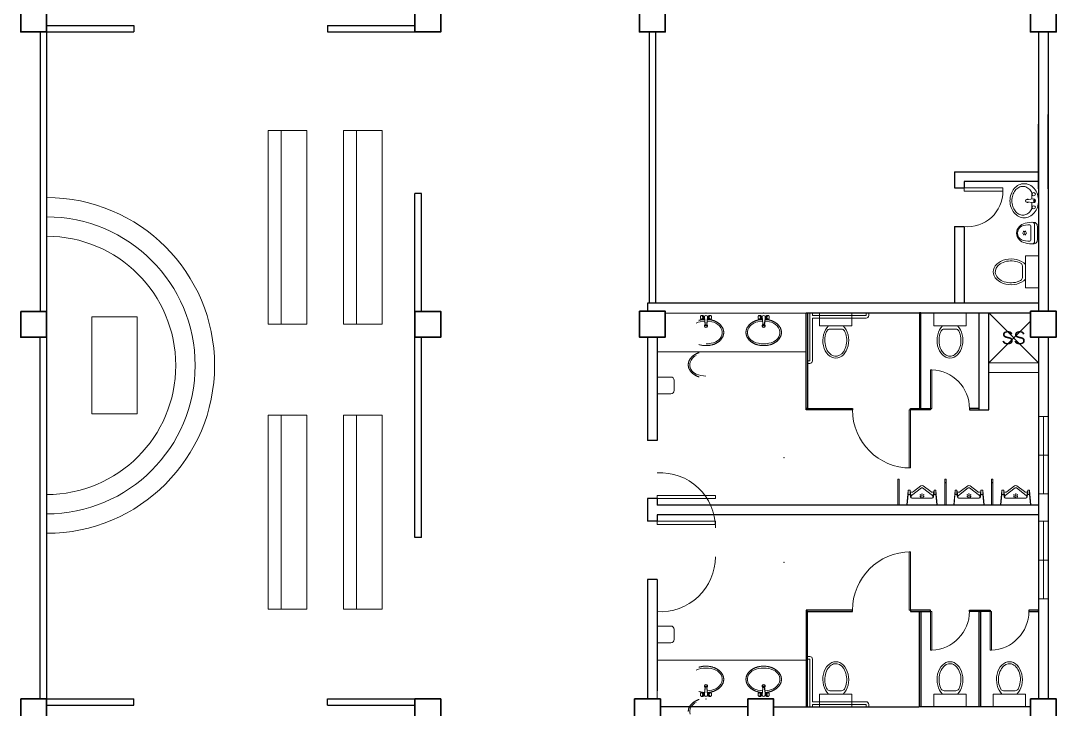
# Model space of a CAD drawing. Header units: millimetres. Extents: x 5 to 430, y 3 to 339.
# Drawn here: x 48.52 to 64.55, y 32.34 to 43 of the extents above; entities that cross this region are included whole.
import ezdxf

# ---------------------------------------------------------------- set-up
doc = ezdxf.new("R2010")
doc.units = ezdxf.units.MM
doc.header["$MEASUREMENT"] = 0
doc.linetypes.add('HIDDEN2', pattern=[0.1875, 0.125, -0.0625])
for name, color, linetype, lineweight in [('door', 234, 'Continuous', 13), ('road', 1, 'Continuous', 20), ('WALL', 4, 'Continuous', 30), ('walls', 4, 'Continuous', 30)]:
    doc.layers.add(name, color=color, linetype=linetype, lineweight=lineweight)
doc.styles.add('SWISSLT175', font='swissl.ttf', dxfattribs={"height": 0.175})

msp = doc.modelspace()

# ---------------------------------------------------------------- linework, layer by layer
at = {"color": 8, "lineweight": 25}
for p, q in [((48.822, 42.828), (48.822, 38.502)), ((48.922, 42.928), (50.272, 42.928)), ((48.922, 42.828), (50.272, 42.828)), ((48.922, 42.828), (48.922, 32.502)), ((50.272, 42.928), (50.272, 42.828)), ((53.272, 42.928), (54.622, 42.928)), ((53.272, 42.928), (53.272, 42.828)), ((53.272, 42.828), (54.622, 42.828)), ((54.622, 38.502), (54.622, 40.329)), ((54.722, 40.329), (54.622, 40.329)), ((54.722, 38.502), (54.722, 40.329)), ((58.497, 38.472), (60.675, 38.477)), ((48.822, 32.502), (48.822, 38.102)), ((54.622, 35.002), (54.622, 38.102)), ((54.722, 35.002), (54.722, 38.102)), ((54.722, 35.002), (54.622, 35.002)), ((48.922, 32.502), (50.272, 32.502)), ((48.922, 32.402), (50.272, 32.402)), ((50.272, 32.402), (50.272, 32.502)), ((53.272, 32.502), (54.622, 32.502)), ((53.272, 32.402), (53.272, 32.502)), ((53.272, 32.402), (54.622, 32.402))]:
    msp.add_line(p, q, dxfattribs=at)
at = {"color": 8, "linetype": 'ByBlock', "lineweight": 25}
for p, q in [((58.247, 42.828), (58.247, 38.627)), ((58.347, 42.828), (58.347, 38.627)), ((64.272, 42.828), (64.272, 38.503)), ((64.272, 42.828), (64.272, 38.503)), ((64.422, 42.828), (64.422, 38.503)), ((64.422, 40.401), (64.422, 41.551)), ((64.272, 40.401), (64.272, 41.401)), ((62.972, 40.664), (64.272, 40.665)), ((62.972, 40.664), (62.972, 40.414)), ((62.972, 40.414), (63.122, 40.414)), ((63.122, 40.514), (63.122, 40.414)), ((62.972, 39.814), (62.972, 38.627)), ((62.972, 39.814), (63.122, 39.814)), ((63.122, 39.814), (63.122, 38.627)), ((58.222, 38.627), (58.222, 38.504)), ((62.672, 38.627), (58.222, 38.627)), ((64.272, 38.627), (62.672, 38.627)), ((60.695, 38.477), (64.147, 38.477)), ((63.352, 36.977), (63.352, 38.477)), ((63.502, 36.977), (63.502, 38.477)), ((58.222, 38.104), (58.222, 36.502)), ((58.372, 38.104), (58.372, 36.502)), ((64.272, 38.103), (64.272, 35.676)), ((64.272, 38.103), (64.272, 35.576)), ((64.422, 38.103), (64.422, 32.502)), ((63.352, 36.977), (63.502, 36.977)), ((58.372, 36.502), (58.222, 36.502)), ((58.222, 35.602), (58.222, 35.252)), ((58.372, 35.602), (58.372, 35.502)), ((64.272, 35.576), (64.272, 32.502)), ((64.272, 35.502), (58.372, 35.502)), ((58.372, 35.352), (58.372, 35.252)), ((64.272, 35.352), (58.372, 35.352)), ((58.372, 34.352), (58.222, 34.352)), ((59.772, 32.377), (58.422, 32.377)), ((60.172, 32.377), (60.422, 32.377)), ((60.422, 32.377), (62.422, 32.377)), ((64.147, 32.377), (62.422, 32.377))]:
    msp.add_line(p, q, dxfattribs=at)
at = {"color": 8, "linetype": 'ByBlock', "lineweight": 9}
for p, q in [((64.272, 41.951), (64.272, 42.828)), ((64.422, 41.951), (64.422, 42.828)), ((64.272, 41.951), (64.272, 41.551)), ((64.422, 41.951), (64.422, 41.551)), ((64.272, 40.401), (64.272, 40.001)), ((64.422, 40.401), (64.422, 40.001)), ((64.422, 38.851), (64.422, 40.001)), ((64.272, 38.851), (64.272, 39.851)), ((64.272, 38.851), (64.272, 38.503)), ((64.422, 38.851), (64.422, 38.503)), ((63.502, 38.477), (64.272, 37.707)), ((64.147, 38.352), (63.502, 37.707)), ((63.502, 37.707), (64.272, 37.707)), ((63.502, 37.557), (64.272, 37.557)), ((64.272, 36.876), (64.422, 36.876)), ((64.347, 36.876), (64.347, 35.676)), ((64.422, 36.876), (64.422, 35.676)), ((64.422, 36.276), (64.272, 36.276)), ((64.422, 35.676), (64.272, 35.676)), ((64.272, 35.502), (64.272, 35.602)), ((64.272, 35.352), (64.272, 35.252)), ((64.272, 35.252), (64.422, 35.252)), ((64.347, 35.252), (64.347, 34.052)), ((64.422, 35.252), (64.422, 34.052)), ((64.422, 34.652), (64.272, 34.652)), ((64.422, 34.052), (64.272, 34.052)), ((58.372, 32.502), (58.222, 32.502))]:
    msp.add_line(p, q, dxfattribs=at)
at = {"color": 8, "lineweight": 9}
for p, q in [((52.55, 41.302), (52.35, 41.302)), ((52.35, 41.302), (52.35, 38.302)), ((52.55, 38.302), (52.55, 41.302)), ((52.55, 41.302), (52.95, 41.302)), ((52.95, 41.302), (52.95, 38.302)), ((53.716, 41.302), (53.516, 41.302)), ((53.516, 41.302), (53.516, 38.302)), ((53.716, 38.302), (53.716, 41.302)), ((53.716, 41.302), (54.116, 41.302)), ((54.116, 41.302), (54.116, 38.302)), ((64.074, 40.229), (64.196, 40.242)), ((64.074, 40.2), (64.196, 40.186)), ((64.211, 39.582), (64.211, 39.846)), ((64.072, 39.364), (64.272, 39.364)), ((64.072, 38.864), (64.072, 39.364)), ((64.272, 39.364), (64.272, 38.864)), ((64.022, 39.024), (64.022, 39.205)), ((64.272, 38.864), (64.072, 38.864)), ((60.885, 38.477), (60.885, 38.277)), ((61.385, 38.477), (60.885, 38.477)), ((61.385, 38.277), (61.385, 38.477)), ((62.652, 38.277), (62.652, 38.477)), ((62.652, 38.477), (63.152, 38.477)), ((63.152, 38.477), (63.152, 38.277)), ((49.622, 38.415), (50.322, 38.415)), ((49.622, 38.415), (49.622, 36.915)), ((50.322, 38.415), (50.322, 36.915)), ((52.35, 38.302), (52.55, 38.302)), ((52.95, 38.302), (52.55, 38.302)), ((53.516, 38.302), (53.716, 38.302)), ((54.116, 38.302), (53.716, 38.302)), ((59.058, 38.439), (59.079, 38.439)), ((59.058, 38.381), (59.079, 38.381)), ((59.074, 38.43), (59.061, 38.439)), ((59.074, 38.389), (59.061, 38.381)), ((59.074, 38.43), (59.092, 38.43)), ((59.074, 38.43), (59.077, 38.41)), ((59.074, 38.389), (59.077, 38.41)), ((59.074, 38.389), (59.092, 38.389)), ((59.095, 38.41), (59.077, 38.41)), ((59.092, 38.43), (59.079, 38.439)), ((59.092, 38.389), (59.079, 38.381)), ((59.092, 38.43), (59.095, 38.41)), ((59.092, 38.389), (59.095, 38.41)), ((59.095, 38.424), (59.098, 38.424)), ((59.095, 38.396), (59.098, 38.396)), ((59.105, 38.391), (59.104, 38.427)), ((59.116, 38.295), (59.105, 38.391)), ((59.112, 38.286), (59.106, 38.386)), ((59.137, 38.295), (59.148, 38.391)), ((59.141, 38.286), (59.147, 38.386)), ((59.148, 38.391), (59.149, 38.427)), ((59.158, 38.424), (59.155, 38.424)), ((59.158, 38.396), (59.155, 38.396)), ((59.161, 38.43), (59.157, 38.41)), ((59.161, 38.389), (59.157, 38.41)), ((59.157, 38.41), (59.176, 38.41)), ((59.161, 38.43), (59.174, 38.439)), ((59.179, 38.43), (59.161, 38.43)), ((59.161, 38.389), (59.174, 38.381)), ((59.179, 38.389), (59.161, 38.389)), ((59.195, 38.439), (59.174, 38.439)), ((59.195, 38.381), (59.174, 38.381)), ((59.179, 38.43), (59.176, 38.41)), ((59.179, 38.389), (59.176, 38.41)), ((59.179, 38.43), (59.192, 38.439)), ((59.179, 38.389), (59.192, 38.381)), ((59.951, 38.439), (59.972, 38.439)), ((59.951, 38.381), (59.972, 38.381)), ((59.966, 38.43), (59.954, 38.439)), ((59.966, 38.389), (59.954, 38.381)), ((59.966, 38.43), (59.985, 38.43)), ((59.966, 38.43), (59.97, 38.41)), ((59.966, 38.389), (59.97, 38.41)), ((59.966, 38.389), (59.985, 38.389)), ((59.988, 38.41), (59.97, 38.41)), ((59.985, 38.43), (59.972, 38.439)), ((59.985, 38.389), (59.972, 38.381)), ((59.985, 38.43), (59.988, 38.41)), ((59.985, 38.389), (59.988, 38.41)), ((59.988, 38.424), (59.991, 38.424)), ((59.988, 38.396), (59.991, 38.396)), ((59.998, 38.391), (59.997, 38.427)), ((60.009, 38.295), (59.998, 38.391)), ((60.005, 38.286), (59.999, 38.386)), ((60.029, 38.295), (60.04, 38.391)), ((60.034, 38.286), (60.04, 38.386)), ((60.04, 38.391), (60.042, 38.427)), ((60.051, 38.424), (60.048, 38.424)), ((60.051, 38.396), (60.048, 38.396)), ((60.054, 38.43), (60.05, 38.41)), ((60.054, 38.389), (60.05, 38.41)), ((60.05, 38.41), (60.068, 38.41)), ((60.054, 38.43), (60.067, 38.439)), ((60.072, 38.43), (60.054, 38.43)), ((60.072, 38.389), (60.054, 38.389)), ((60.054, 38.389), (60.067, 38.381)), ((60.088, 38.439), (60.067, 38.439)), ((60.088, 38.381), (60.067, 38.381)), ((60.072, 38.43), (60.068, 38.41)), ((60.072, 38.389), (60.068, 38.41)), ((60.072, 38.43), (60.085, 38.439)), ((60.072, 38.389), (60.085, 38.381)), ((59.117, 38.295), (59.112, 38.285)), ((59.136, 38.295), (59.141, 38.285)), ((60.009, 38.295), (60.005, 38.285)), ((60.029, 38.295), (60.033, 38.285)), ((60.885, 38.277), (61.385, 38.277)), ((61.044, 38.227), (61.225, 38.227)), ((63.152, 38.277), (62.652, 38.277)), ((62.993, 38.227), (62.812, 38.227)), ((50.322, 36.915), (49.622, 36.915)), ((52.55, 36.893), (52.35, 36.893)), ((52.35, 36.893), (52.35, 33.893)), ((52.55, 33.893), (52.55, 36.893)), ((52.55, 36.893), (52.95, 36.893)), ((52.95, 36.893), (52.95, 33.893)), ((53.716, 36.893), (53.516, 36.893)), ((53.516, 36.893), (53.516, 33.893)), ((53.716, 33.893), (53.716, 36.893)), ((53.716, 36.893), (54.116, 36.893)), ((54.116, 36.893), (54.116, 33.893)), ((62.46, 35.769), (62.307, 35.649)), ((62.336, 35.711), (62.451, 35.801)), ((62.479, 35.769), (62.632, 35.649)), ((62.604, 35.711), (62.488, 35.801)), ((63.185, 35.769), (63.032, 35.649)), ((63.061, 35.711), (63.176, 35.801)), ((63.204, 35.769), (63.357, 35.649)), ((63.329, 35.711), (63.213, 35.801)), ((63.91, 35.769), (63.757, 35.649)), ((63.786, 35.711), (63.901, 35.801)), ((63.929, 35.769), (64.082, 35.649)), ((64.054, 35.711), (63.938, 35.801)), ((62.235, 35.505), (62.255, 35.727)), ((62.24, 35.505), (62.254, 35.662)), ((62.255, 35.664), (62.255, 35.727)), ((62.259, 35.667), (62.28, 35.667)), ((62.26, 35.732), (62.28, 35.732)), ((62.286, 35.719), (62.285, 35.727)), ((62.285, 35.727), (62.285, 35.665)), ((62.292, 35.628), (62.285, 35.663)), ((62.3, 35.63), (62.286, 35.719)), ((62.3, 35.63), (62.303, 35.614)), ((62.306, 35.702), (62.31, 35.702)), ((62.628, 35.612), (62.311, 35.612)), ((62.634, 35.702), (62.629, 35.702)), ((62.639, 35.63), (62.636, 35.614)), ((62.639, 35.63), (62.653, 35.719)), ((62.648, 35.628), (62.654, 35.663)), ((62.653, 35.719), (62.655, 35.727)), ((62.655, 35.727), (62.655, 35.665)), ((62.68, 35.667), (62.659, 35.667)), ((62.68, 35.732), (62.66, 35.732)), ((62.685, 35.664), (62.685, 35.727)), ((62.705, 35.505), (62.685, 35.727)), ((62.7, 35.505), (62.685, 35.662)), ((62.96, 35.505), (62.98, 35.727)), ((62.965, 35.505), (62.979, 35.662)), ((62.98, 35.664), (62.98, 35.727)), ((62.984, 35.667), (63.005, 35.667)), ((62.985, 35.732), (63.005, 35.732)), ((63.011, 35.719), (63.01, 35.727)), ((63.01, 35.727), (63.01, 35.665)), ((63.017, 35.628), (63.01, 35.663)), ((63.025, 35.63), (63.011, 35.719)), ((63.025, 35.63), (63.028, 35.614)), ((63.031, 35.702), (63.035, 35.702)), ((63.353, 35.612), (63.036, 35.612)), ((63.359, 35.702), (63.354, 35.702)), ((63.364, 35.63), (63.361, 35.614)), ((63.364, 35.63), (63.378, 35.719)), ((63.373, 35.628), (63.379, 35.663)), ((63.378, 35.719), (63.38, 35.727)), ((63.38, 35.727), (63.38, 35.665)), ((63.405, 35.667), (63.384, 35.667)), ((63.405, 35.732), (63.385, 35.732)), ((63.41, 35.664), (63.41, 35.727)), ((63.43, 35.505), (63.41, 35.727)), ((63.425, 35.505), (63.41, 35.662)), ((63.685, 35.505), (63.705, 35.727)), ((63.69, 35.505), (63.704, 35.662)), ((63.705, 35.664), (63.705, 35.727)), ((63.709, 35.667), (63.73, 35.667)), ((63.71, 35.732), (63.73, 35.732)), ((63.736, 35.719), (63.735, 35.727)), ((63.735, 35.727), (63.735, 35.665)), ((63.742, 35.628), (63.735, 35.663)), ((63.75, 35.63), (63.736, 35.719)), ((63.75, 35.63), (63.753, 35.614)), ((63.756, 35.702), (63.76, 35.702)), ((63.761, 35.612), (64.078, 35.612)), ((64.084, 35.702), (64.079, 35.702)), ((64.089, 35.63), (64.086, 35.614)), ((64.089, 35.63), (64.103, 35.719)), ((64.098, 35.628), (64.104, 35.663)), ((64.103, 35.719), (64.105, 35.727)), ((64.105, 35.727), (64.105, 35.665)), ((64.13, 35.667), (64.109, 35.667)), ((64.13, 35.732), (64.11, 35.732)), ((64.135, 35.664), (64.135, 35.727)), ((64.155, 35.505), (64.135, 35.727)), ((64.15, 35.505), (64.135, 35.662)), ((62.243, 35.502), (62.238, 35.502)), ((62.697, 35.502), (62.243, 35.502)), ((62.384, 35.502), (62.314, 35.502)), ((62.697, 35.502), (62.702, 35.502)), ((62.968, 35.502), (62.963, 35.502)), ((63.422, 35.502), (62.968, 35.502)), ((63.109, 35.502), (63.039, 35.502)), ((63.422, 35.502), (63.427, 35.502)), ((63.693, 35.502), (63.688, 35.502)), ((63.693, 35.502), (64.147, 35.502)), ((64.006, 35.502), (64.076, 35.502)), ((64.147, 35.502), (64.152, 35.502)), ((52.35, 33.893), (52.55, 33.893)), ((52.95, 33.893), (52.55, 33.893)), ((53.516, 33.893), (53.716, 33.893)), ((54.116, 33.893), (53.716, 33.893)), ((59.112, 32.693), (59.106, 32.593)), ((59.117, 32.684), (59.112, 32.693)), ((59.136, 32.684), (59.141, 32.693)), ((59.141, 32.693), (59.147, 32.593)), ((60.005, 32.693), (59.999, 32.593)), ((60.009, 32.684), (60.005, 32.693)), ((60.029, 32.684), (60.033, 32.693)), ((60.034, 32.693), (60.04, 32.593)), ((59.058, 32.598), (59.079, 32.598)), ((59.058, 32.54), (59.079, 32.54)), ((59.074, 32.59), (59.061, 32.598)), ((59.074, 32.549), (59.061, 32.54)), ((59.074, 32.59), (59.077, 32.569)), ((59.074, 32.59), (59.092, 32.59)), ((59.074, 32.549), (59.077, 32.569)), ((59.074, 32.549), (59.092, 32.549)), ((59.095, 32.569), (59.077, 32.569)), ((59.092, 32.59), (59.079, 32.598)), ((59.092, 32.549), (59.079, 32.54)), ((59.092, 32.59), (59.095, 32.569)), ((59.092, 32.549), (59.095, 32.569)), ((59.095, 32.583), (59.098, 32.583)), ((59.095, 32.555), (59.098, 32.555)), ((59.105, 32.588), (59.104, 32.552)), ((59.116, 32.683), (59.105, 32.588)), ((59.137, 32.683), (59.148, 32.588)), ((59.148, 32.588), (59.149, 32.552)), ((59.158, 32.583), (59.155, 32.583)), ((59.158, 32.555), (59.155, 32.555)), ((59.161, 32.59), (59.157, 32.569)), ((59.157, 32.569), (59.176, 32.569)), ((59.161, 32.549), (59.157, 32.569)), ((59.161, 32.59), (59.174, 32.598)), ((59.179, 32.59), (59.161, 32.59)), ((59.161, 32.549), (59.174, 32.54)), ((59.179, 32.549), (59.161, 32.549)), ((59.195, 32.598), (59.174, 32.598)), ((59.195, 32.54), (59.174, 32.54)), ((59.179, 32.59), (59.176, 32.569)), ((59.179, 32.549), (59.176, 32.569)), ((59.179, 32.59), (59.192, 32.598)), ((59.179, 32.549), (59.192, 32.54)), ((59.951, 32.598), (59.972, 32.598)), ((59.951, 32.54), (59.972, 32.54)), ((59.966, 32.59), (59.954, 32.598)), ((59.966, 32.549), (59.954, 32.54)), ((59.966, 32.59), (59.97, 32.569)), ((59.966, 32.59), (59.985, 32.59)), ((59.966, 32.549), (59.97, 32.569)), ((59.966, 32.549), (59.985, 32.549)), ((59.988, 32.569), (59.97, 32.569)), ((59.985, 32.59), (59.972, 32.598)), ((59.985, 32.549), (59.972, 32.54)), ((59.985, 32.59), (59.988, 32.569)), ((59.985, 32.549), (59.988, 32.569)), ((59.988, 32.583), (59.991, 32.583)), ((59.988, 32.555), (59.991, 32.555)), ((59.998, 32.588), (59.997, 32.552)), ((60.009, 32.683), (59.998, 32.588)), ((60.029, 32.683), (60.04, 32.588)), ((60.04, 32.588), (60.042, 32.552)), ((60.051, 32.583), (60.048, 32.583)), ((60.051, 32.555), (60.048, 32.555)), ((60.054, 32.59), (60.05, 32.569)), ((60.05, 32.569), (60.068, 32.569)), ((60.054, 32.549), (60.05, 32.569)), ((60.054, 32.59), (60.067, 32.598)), ((60.072, 32.59), (60.054, 32.59)), ((60.072, 32.549), (60.054, 32.549)), ((60.054, 32.549), (60.067, 32.54)), ((60.088, 32.598), (60.067, 32.598)), ((60.088, 32.54), (60.067, 32.54)), ((60.072, 32.59), (60.068, 32.569)), ((60.072, 32.549), (60.068, 32.569)), ((60.072, 32.59), (60.085, 32.598)), ((60.072, 32.549), (60.085, 32.54)), ((60.885, 32.377), (60.885, 32.577)), ((60.885, 32.577), (61.385, 32.577)), ((61.044, 32.627), (61.225, 32.627)), ((61.385, 32.577), (61.385, 32.377)), ((62.652, 32.577), (62.652, 32.377)), ((63.152, 32.577), (62.652, 32.577)), ((62.993, 32.627), (62.812, 32.627)), ((63.152, 32.377), (63.152, 32.577)), ((63.572, 32.577), (63.572, 32.377)), ((64.072, 32.577), (63.572, 32.577)), ((63.913, 32.627), (63.732, 32.627)), ((64.072, 32.377), (64.072, 32.577)), ((61.385, 32.377), (60.885, 32.377)), ((62.652, 32.377), (63.152, 32.377)), ((63.572, 32.377), (64.072, 32.377))]:
    msp.add_line(p, q, dxfattribs=at)
at = {"color": 8, "linetype": 'ByBlock', "lineweight": 25, "ltscale": 0.3}
for p, q in [((64.272, 40.514), (63.122, 40.514)), ((58.372, 35.602), (58.222, 35.602)), ((58.372, 35.252), (58.222, 35.252))]:
    msp.add_line(p, q, dxfattribs=at)
at = {"color": 8, "linetype": 'ByBlock', "lineweight": 35}
for points in [[(48.522, 43.228), (48.922, 43.228), (48.922, 42.828), (48.522, 42.828)], [(54.622, 43.229), (55.022, 43.229), (55.022, 42.829), (54.622, 42.829)], [(58.097, 43.228), (58.497, 43.228), (58.497, 42.828), (58.097, 42.828)], [(64.147, 43.228), (64.547, 43.228), (64.547, 42.828), (64.147, 42.828)], [(54.622, 38.502), (55.022, 38.502), (55.022, 38.102), (54.622, 38.102)], [(58.097, 38.504), (58.497, 38.504), (58.497, 38.104), (58.097, 38.104)], [(64.147, 38.503), (64.547, 38.503), (64.547, 38.103), (64.147, 38.103)], [(48.522, 32.502), (48.922, 32.502), (48.922, 32.102), (48.522, 32.102)], [(54.622, 32.502), (55.022, 32.502), (55.022, 32.102), (54.622, 32.102)], [(58.022, 32.502), (58.422, 32.502), (58.422, 32.102), (58.022, 32.102)], [(59.772, 32.502), (60.172, 32.502), (60.172, 32.102), (59.772, 32.102)], [(64.147, 32.502), (64.547, 32.502), (64.547, 32.102), (64.147, 32.102)]]:
    msp.add_lwpolyline(points, close=True, dxfattribs=at)
at = {"color": 8, "lineweight": 13, "ltscale": 0.03}
for points in [[(63.122, 40.414), (63.122, 40.364), (63.722, 40.364), (63.722, 40.414)], [(58.372, 35.602), (58.372, 35.652), (59.272, 35.652), (59.272, 35.602)], [(58.372, 35.252), (58.372, 35.202), (59.272, 35.202), (59.272, 35.252)]]:
    msp.add_lwpolyline(points, close=True, dxfattribs=at)
at = {"color": 8, "lineweight": 9}
for points in [[(64.051, 40.479, 0.11576), (63.969, 40.46, 0.104047), (63.895, 40.402, 0.090875), (63.848, 40.318, 0.083344), (63.83, 40.214, 0.083344), (63.848, 40.111, 0.090875), (63.895, 40.027, 0.104047), (63.969, 39.969, 0.11576), (64.051, 39.949, 0.11576), (64.134, 39.969, 0.104047), (64.207, 40.027, 0.090875), (64.255, 40.111, 0.083344), (64.272, 40.214, 0.083344), (64.255, 40.318, 0.090875), (64.207, 40.402, 0.104047), (64.134, 40.46, 0.11576)], [(59.058, 38.381, 0.145837), (59.064, 38.383, 0.107165), (59.071, 38.389, 0.077149), (59.075, 38.398, 0.064217), (59.076, 38.41, 0.064217), (59.075, 38.421, 0.077149), (59.071, 38.43, 0.107165), (59.064, 38.437, 0.145837), (59.058, 38.439, 0.145837), (59.051, 38.437, 0.107165), (59.045, 38.43, 0.077149), (59.041, 38.421, 0.064217), (59.039, 38.41, 0.064217), (59.041, 38.398, 0.077149), (59.045, 38.389, 0.107165), (59.051, 38.383, 0.145837)], [(59.195, 38.381, -0.145837), (59.189, 38.383, -0.107165), (59.182, 38.389, -0.077149), (59.178, 38.398, -0.064217), (59.177, 38.41, -0.064217), (59.178, 38.421, -0.077149), (59.182, 38.43, -0.107165), (59.189, 38.437, -0.145837), (59.195, 38.439, -0.145837), (59.202, 38.437, -0.107165), (59.208, 38.43, -0.077149), (59.212, 38.421, -0.064217), (59.214, 38.41, -0.064217), (59.212, 38.398, -0.077149), (59.208, 38.389, -0.107165), (59.202, 38.383, -0.145837)], [(59.951, 38.381, 0.145837), (59.957, 38.383, 0.107165), (59.964, 38.389, 0.077149), (59.967, 38.398, 0.064217), (59.969, 38.41, 0.064217), (59.967, 38.421, 0.077149), (59.964, 38.43, 0.107165), (59.957, 38.437, 0.145837), (59.951, 38.439, 0.145837), (59.944, 38.437, 0.107165), (59.938, 38.43, 0.077149), (59.934, 38.421, 0.064217), (59.932, 38.41, 0.064217), (59.934, 38.398, 0.077149), (59.938, 38.389, 0.107165), (59.944, 38.383, 0.145837)], [(60.088, 38.381, -0.145837), (60.081, 38.383, -0.107165), (60.075, 38.389, -0.077149), (60.071, 38.398, -0.064217), (60.07, 38.41, -0.064217), (60.071, 38.421, -0.077149), (60.075, 38.43, -0.107165), (60.081, 38.437, -0.145837), (60.088, 38.439, -0.145837), (60.095, 38.437, -0.107165), (60.101, 38.43, -0.077149), (60.105, 38.421, -0.064217), (60.106, 38.41, -0.064217), (60.105, 38.398, -0.077149), (60.101, 38.389, -0.107165), (60.095, 38.383, -0.145837)], [(59.058, 32.598, -0.145837), (59.064, 32.596, -0.107165), (59.071, 32.59, -0.077149), (59.075, 32.581, -0.064217), (59.076, 32.569, -0.064217), (59.075, 32.558, -0.077149), (59.071, 32.549, -0.107165), (59.064, 32.542, -0.145837), (59.058, 32.54, -0.145837), (59.051, 32.542, -0.107165), (59.045, 32.549, -0.077149), (59.041, 32.558, -0.064217), (59.039, 32.569, -0.064217), (59.041, 32.581, -0.077149), (59.045, 32.59, -0.107165), (59.051, 32.596, -0.145837)], [(59.195, 32.598, 0.145837), (59.189, 32.596, 0.107165), (59.182, 32.59, 0.077149), (59.178, 32.581, 0.064217), (59.177, 32.569, 0.064217), (59.178, 32.558, 0.077149), (59.182, 32.549, 0.107165), (59.189, 32.542, 0.145837), (59.195, 32.54, 0.145837), (59.202, 32.542, 0.107165), (59.208, 32.549, 0.077149), (59.212, 32.558, 0.064217), (59.214, 32.569, 0.064217), (59.212, 32.581, 0.077149), (59.208, 32.59, 0.107165), (59.202, 32.596, 0.145837)], [(59.951, 32.598, -0.145837), (59.957, 32.596, -0.107165), (59.964, 32.59, -0.077149), (59.967, 32.581, -0.064217), (59.969, 32.569, -0.064217), (59.967, 32.558, -0.077149), (59.964, 32.549, -0.107165), (59.957, 32.542, -0.145837), (59.951, 32.54, -0.145837), (59.944, 32.542, -0.107165), (59.938, 32.549, -0.077149), (59.934, 32.558, -0.064217), (59.932, 32.569, -0.064217), (59.934, 32.581, -0.077149), (59.938, 32.59, -0.107165), (59.944, 32.596, -0.145837)], [(60.088, 32.598, 0.145837), (60.081, 32.596, 0.107165), (60.075, 32.59, 0.077149), (60.071, 32.581, 0.064217), (60.07, 32.569, 0.064217), (60.071, 32.558, 0.077149), (60.075, 32.549, 0.107165), (60.081, 32.542, 0.145837), (60.088, 32.54, 0.145837), (60.095, 32.542, 0.107165), (60.101, 32.549, 0.077149), (60.105, 32.558, 0.064217), (60.106, 32.569, 0.064217), (60.105, 32.581, 0.077149), (60.101, 32.59, 0.107165), (60.095, 32.596, 0.145837)]]:
    msp.add_lwpolyline(points, format="xyb", close=True, dxfattribs=at)
for points in [[(64.03, 40.437, 0.124838), (63.968, 40.421, 0.105788), (63.91, 40.372, 0.086697), (63.874, 40.302, 0.076776), (63.86, 40.214, 0.076776), (63.874, 40.127, 0.086697), (63.91, 40.057, 0.105788), (63.968, 40.008, 0.124838), (64.03, 39.992, 0.124838), (64.093, 40.008, 0.105788), (64.15, 40.057, 0.040067), (64.17, 40.088), (64.17, 40.19, 0.040067)], [(64.17, 40.239), (64.17, 40.341, 0.040067), (64.15, 40.372, 0.105788), (64.093, 40.421, 0.124838), (64.03, 40.437, 0.124838)], [(64.255, 39.818, 0.232594), (64.231, 39.869, 0.150533), (64.203, 39.88, 0.085973), (64.065, 39.867, 0.343308), (63.932, 39.714)], [(64.151, 39.714), (64.151, 39.826, 0.398633), (64.137, 39.841, 0.107696), (64.009, 39.82, 0.267529), (63.945, 39.714)], [(64.255, 39.611, -0.232594), (64.231, 39.559, -0.150533), (64.203, 39.549, -0.085973), (64.065, 39.562, -0.343308), (63.932, 39.714)], [(64.151, 39.714), (64.151, 39.603, -0.398633), (64.137, 39.588, -0.107696), (64.009, 39.609, -0.267529), (63.945, 39.714)], [(59.1, 38.41, 0.064217), (59.099, 38.416, 0.077149), (59.097, 38.421, 0.107165), (59.093, 38.425, 0.035268), (59.093, 38.425, 0.145837)], [(59.093, 38.396, 0.046803), (59.094, 38.398, 0.077149), (59.097, 38.403, 0.064217), (59.098, 38.41, 0.064217), (59.097, 38.416, 0.077149), (59.094, 38.422, 0.046803), (59.093, 38.424, 0.145837)], [(59.093, 38.394, 0.035268), (59.093, 38.395, 0.107165), (59.097, 38.398, 0.077149), (59.099, 38.403, 0.064217), (59.1, 38.41, 0.064217)], [(59.095, 38.396, 0.047218), (59.096, 38.397, 0.107177), (59.099, 38.4, 0.077931), (59.101, 38.404, 0.065152), (59.102, 38.41, 0.065152), (59.101, 38.415, 0.077931), (59.099, 38.42, 0.107177), (59.096, 38.423, 0.047218), (59.095, 38.423, 0.144081)], [(59.158, 38.396, -0.047218), (59.157, 38.397, -0.107177), (59.154, 38.4, -0.077931), (59.152, 38.404, -0.065152), (59.151, 38.41, -0.065152), (59.152, 38.415, -0.077931), (59.154, 38.42, -0.107177), (59.157, 38.423, -0.047218), (59.158, 38.423, -0.144081)], [(59.153, 38.41, -0.064217), (59.154, 38.416, -0.077149), (59.156, 38.421, -0.107165), (59.159, 38.425, -0.035268), (59.16, 38.425, -0.145837)], [(59.16, 38.394, -0.035268), (59.159, 38.395, -0.107165), (59.156, 38.398, -0.077149), (59.154, 38.403, -0.064217), (59.153, 38.41, -0.064217)], [(59.16, 38.396, -0.046803), (59.159, 38.398, -0.077149), (59.156, 38.403, -0.064217), (59.155, 38.41, -0.064217), (59.156, 38.416, -0.077149), (59.159, 38.422, -0.046803), (59.16, 38.424, -0.145837)], [(59.993, 38.41, 0.064217), (59.992, 38.416, 0.077149), (59.99, 38.421, 0.107165), (59.986, 38.425, 0.035268), (59.985, 38.425, 0.145837)], [(59.985, 38.394, 0.035268), (59.986, 38.395, 0.107165), (59.99, 38.398, 0.077149), (59.992, 38.403, 0.064217), (59.993, 38.41, 0.064217)], [(59.986, 38.396, 0.046803), (59.987, 38.398, 0.077149), (59.989, 38.403, 0.064217), (59.99, 38.41, 0.064217), (59.989, 38.416, 0.077149), (59.987, 38.422, 0.046803), (59.986, 38.424, 0.145837)], [(59.988, 38.396, 0.047218), (59.989, 38.397, 0.107177), (59.992, 38.4, 0.077931), (59.994, 38.404, 0.065152), (59.995, 38.41, 0.065152), (59.994, 38.415, 0.077931), (59.992, 38.42, 0.107177), (59.989, 38.423, 0.047218), (59.988, 38.423, 0.144081)], [(60.051, 38.396, -0.047218), (60.05, 38.397, -0.107177), (60.046, 38.4, -0.077931), (60.045, 38.404, -0.065152), (60.044, 38.41, -0.065152), (60.045, 38.415, -0.077931), (60.046, 38.42, -0.107177), (60.05, 38.423, -0.047218), (60.051, 38.423, -0.144081)], [(60.046, 38.41, -0.064217), (60.047, 38.416, -0.077149), (60.049, 38.421, -0.107165), (60.052, 38.425, -0.035268), (60.053, 38.425, -0.145837)], [(60.053, 38.394, -0.035268), (60.052, 38.395, -0.107165), (60.049, 38.398, -0.077149), (60.047, 38.403, -0.064217), (60.046, 38.41, -0.064217)], [(60.053, 38.396, -0.046803), (60.051, 38.398, -0.077149), (60.049, 38.403, -0.064217), (60.048, 38.41, -0.064217), (60.049, 38.416, -0.077149), (60.051, 38.422, -0.046803), (60.053, 38.424, -0.145837)], [(59.093, 32.584, -0.035268), (59.093, 32.584, -0.107165), (59.097, 32.58, -0.077149), (59.099, 32.575, -0.064217), (59.1, 32.569, -0.064217)], [(59.093, 32.583, -0.046803), (59.094, 32.581, -0.077149), (59.097, 32.576, -0.064217), (59.098, 32.569, -0.064217), (59.097, 32.562, -0.077149), (59.094, 32.557, -0.046803), (59.093, 32.555, -0.145837)], [(59.1, 32.569, -0.064217), (59.099, 32.563, -0.077149), (59.097, 32.558, -0.107165), (59.093, 32.554, -0.035268), (59.093, 32.554, -0.145837)], [(59.095, 32.583, -0.047218), (59.096, 32.582, -0.107177), (59.099, 32.579, -0.077931), (59.101, 32.575, -0.065152), (59.102, 32.569, -0.065152), (59.101, 32.564, -0.077931), (59.099, 32.559, -0.107177), (59.096, 32.556, -0.047218), (59.095, 32.556, -0.144081)], [(59.158, 32.583, 0.047218), (59.157, 32.582, 0.107177), (59.154, 32.579, 0.077931), (59.152, 32.575, 0.065152), (59.151, 32.569, 0.065152), (59.152, 32.564, 0.077931), (59.154, 32.559, 0.107177), (59.157, 32.556, 0.047218), (59.158, 32.556, 0.144081)], [(59.16, 32.584, 0.035268), (59.159, 32.584, 0.107165), (59.156, 32.58, 0.077149), (59.154, 32.575, 0.064217), (59.153, 32.569, 0.064217)], [(59.153, 32.569, 0.064217), (59.154, 32.563, 0.077149), (59.156, 32.558, 0.107165), (59.159, 32.554, 0.035268), (59.16, 32.554, 0.145837)], [(59.16, 32.583, 0.046803), (59.159, 32.581, 0.077149), (59.156, 32.576, 0.064217), (59.155, 32.569, 0.064217), (59.156, 32.562, 0.077149), (59.159, 32.557, 0.046803), (59.16, 32.555, 0.145837)], [(59.985, 32.584, -0.035268), (59.986, 32.584, -0.107165), (59.99, 32.58, -0.077149), (59.992, 32.575, -0.064217), (59.993, 32.569, -0.064217)], [(59.993, 32.569, -0.064217), (59.992, 32.563, -0.077149), (59.99, 32.558, -0.107165), (59.986, 32.554, -0.035268), (59.985, 32.554, -0.145837)], [(59.986, 32.583, -0.046803), (59.987, 32.581, -0.077149), (59.989, 32.576, -0.064217), (59.99, 32.569, -0.064217), (59.989, 32.562, -0.077149), (59.987, 32.557, -0.046803), (59.986, 32.555, -0.145837)], [(59.988, 32.583, -0.047218), (59.989, 32.582, -0.107177), (59.992, 32.579, -0.077931), (59.994, 32.575, -0.065152), (59.995, 32.569, -0.065152), (59.994, 32.564, -0.077931), (59.992, 32.559, -0.107177), (59.989, 32.556, -0.047218), (59.988, 32.556, -0.144081)], [(60.051, 32.583, 0.047218), (60.05, 32.582, 0.107177), (60.046, 32.579, 0.077931), (60.045, 32.575, 0.065152), (60.044, 32.569, 0.065152), (60.045, 32.564, 0.077931), (60.046, 32.559, 0.107177), (60.05, 32.556, 0.047218), (60.051, 32.556, 0.144081)], [(60.053, 32.584, 0.035268), (60.052, 32.584, 0.107165), (60.049, 32.58, 0.077149), (60.047, 32.575, 0.064217), (60.046, 32.569, 0.064217)], [(60.046, 32.569, 0.064217), (60.047, 32.563, 0.077149), (60.049, 32.558, 0.107165), (60.052, 32.554, 0.035268), (60.053, 32.554, 0.145837)], [(60.053, 32.583, 0.046803), (60.051, 32.581, 0.077149), (60.049, 32.576, 0.064217), (60.048, 32.569, 0.064217), (60.049, 32.562, 0.077149), (60.051, 32.557, 0.046803), (60.053, 32.555, 0.145837)]]:
    msp.add_lwpolyline(points, format="xyb", dxfattribs=at)
for points in [[(64.255, 39.714), (64.255, 39.818)], [(64.255, 39.818), (64.272, 39.818), (64.272, 39.714)], [(64.255, 39.714), (64.255, 39.611)], [(64.255, 39.611), (64.272, 39.611), (64.272, 39.714)]]:
    msp.add_lwpolyline(points, dxfattribs=at)
at = {"color": 8, "lineweight": 35}
msp.add_lwpolyline([(48.522, 38.502), (48.922, 38.502), (48.922, 38.102), (48.522, 38.102)], close=True, dxfattribs=at)
at = {"color": 8, "linetype": 'ByBlock', "lineweight": 9, "ltscale": 0.4}
msp.add_lwpolyline([(58.497, 38.472), (60.675, 38.477), (60.675, 37.877), (58.372, 37.877), (58.372, 38.104)], dxfattribs=at)
at = {"color": 8, "linetype": 'ByBlock', "lineweight": 25}
for points in [[(60.675, 38.477), (60.695, 38.477), (60.695, 36.997), (60.675, 36.997)], [(62.452, 38.477), (62.432, 38.477), (62.432, 36.997), (62.452, 36.997)], [(60.675, 36.977), (60.675, 36.997), (61.393, 36.997), (61.393, 36.977)], [(62.293, 36.977), (62.293, 36.997), (62.602, 36.997), (62.602, 36.977)], [(63.202, 36.977), (63.352, 36.977), (63.352, 36.997), (63.202, 36.997)]]:
    msp.add_lwpolyline(points, close=True, dxfattribs=at)
at = {"color": 8, "linetype": 'ByBlock', "lineweight": 9, "ltscale": 0.4}
for points in [[(60.775, 37.737, -0.414214), (60.735, 37.697), (60.695, 37.697), (60.695, 37.737), (60.735, 37.737), (60.735, 38.477), (60.775, 38.477), (60.775, 38.437), (61.605, 38.437), (61.605, 38.477), (61.645, 38.477), (61.645, 38.437, -0.414214), (61.605, 38.397), (60.775, 38.397)], [(58.372, 37.485), (58.582, 37.485, -0.414214), (58.632, 37.435), (58.632, 37.275, -0.414214), (58.582, 37.225), (58.372, 37.225)]]:
    msp.add_lwpolyline(points, format="xyb", close=True, dxfattribs=at)
at = {"color": 8, "linetype": 'ByBlock', "lineweight": 13}
for points in [[(62.602, 36.997), (62.622, 36.997), (62.622, 37.597), (62.602, 37.597)], [(62.293, 36.977), (62.273, 36.977), (62.273, 36.077), (62.293, 36.077)], [(62.293, 36.977), (62.273, 36.977), (62.273, 36.077), (62.293, 36.077)]]:
    msp.add_lwpolyline(points, close=True, dxfattribs=at)
at = {"color": 8, "lineweight": 9}
for points in [[(64.272, 36.876), (64.422, 36.876), (64.422, 35.676), (64.272, 35.676)], [(64.272, 35.252), (64.422, 35.252), (64.422, 34.052), (64.272, 34.052)]]:
    msp.add_lwpolyline(points, close=True, dxfattribs=at)
at = {"color": 8, "linetype": 'ByBlock', "lineweight": 9}
for points in [[(62.117, 35.902), (62.097, 35.902), (62.097, 35.502), (62.117, 35.502)], [(62.842, 35.902), (62.822, 35.902), (62.822, 35.502), (62.842, 35.502)], [(63.567, 35.902), (63.547, 35.902), (63.547, 35.502), (63.567, 35.502)]]:
    msp.add_lwpolyline(points, close=True, dxfattribs=at)
at = {"color": 8, "lineweight": 9}
for centre, radius in [((64.199, 40.316), 0.0255), ((64.206, 40.214), 0.0095), ((64.199, 40.113), 0.0255), ((64.045, 39.739), 0.004), ((64.07, 39.739), 0.004), ((64.033, 39.714), 0.004), ((64.045, 39.689), 0.004), ((64.058, 39.714), 0.004), ((64.07, 39.689), 0.004), ((64.083, 39.714), 0.004), ((62.445, 35.66), 0.004), ((62.445, 35.635), 0.004), ((62.47, 35.672), 0.004), ((62.47, 35.647), 0.004), ((62.47, 35.622), 0.004), ((62.495, 35.66), 0.004), ((62.495, 35.635), 0.004), ((63.17, 35.66), 0.004), ((63.17, 35.635), 0.004), ((63.195, 35.672), 0.004), ((63.195, 35.647), 0.004), ((63.195, 35.622), 0.004), ((63.22, 35.66), 0.004), ((63.22, 35.635), 0.004), ((63.895, 35.66), 0.004), ((63.895, 35.635), 0.004), ((63.92, 35.672), 0.004), ((63.92, 35.647), 0.004), ((63.92, 35.622), 0.004), ((63.945, 35.66), 0.004), ((63.945, 35.635), 0.004)]:
    msp.add_circle(centre, radius, dxfattribs=at)
for centre, radius, start, end in [((48.922, 37.665), 2.6, 270.0001, 90.0001), ((64.168, 40.214), 0.0948, 171.2026, 188.7974), ((64.097, 40.214), 0.025, 48.7978, 143.6932), ((64.199, 40.214), 0.028, 263.7545, 96.2455), ((64.097, 40.214), 0.025, 161.3793, 198.6207), ((64.097, 40.214), 0.025, 216.3068, 311.2022), ((48.922, 37.665), 2.3, 270.0001, 90.0001), ((64.176, 39.846), 0.035, 0, 92.6777), ((48.922, 37.665), 2, 270.0001, 90.0001), ((64.176, 39.582), 0.035, 267.3223, 0), ((63.972, 39.205), 0.05, 0, 61.9916), ((63.972, 39.024), 0.05, 298.1501, 0), ((59.12, 37.986), 0.365, 92.4433, 113.7157), ((59.098, 38.431), 0.00756, 270, 322.6816), ((59.098, 38.388), 0.00756, 6.5175, 90), ((59.126, 38.28), 0.0263, 127.887, 51.8359), ((59.126, 38.41), 0.028, 37.3184, 142.6816), ((59.155, 38.388), 0.00756, 90, 173.4825), ((59.133, 37.986), 0.365, 66.2843, 87.5567), ((59.155, 38.431), 0.00756, 217.3184, 270), ((59.182, 38.14), 0.205, 22.091, 61.6032), ((59.964, 38.14), 0.205, 118.3968, 157.909), ((60.013, 37.986), 0.365, 92.4433, 113.7157), ((59.991, 38.431), 0.00756, 270, 322.6816), ((59.991, 38.388), 0.00756, 6.5175, 90), ((60.019, 38.28), 0.0263, 128.1641, 52.113), ((60.019, 38.41), 0.028, 37.3184, 142.6816), ((60.048, 38.388), 0.00756, 90, 173.4825), ((60.025, 37.986), 0.365, 66.2843, 87.5567), ((60.048, 38.431), 0.00756, 217.3184, 270), ((60.075, 38.14), 0.205, 22.091, 61.6032), ((59.126, 38.28), 0.0213, 136.6981, 43.0677), ((59.113, 38.286), 0.001, 183.5159, 240.6121), ((59.126, 38.31), 0.028, 240.6121, 299.3879), ((59.118, 38.296), 0.002, 186.5175, 230.2813), ((59.126, 38.305), 0.0147, 230.2813, 309.7187), ((59.135, 38.296), 0.002, 309.7187, 353.4825), ((59.14, 38.286), 0.001, 299.3879, 356.4841), ((59.216, 38.178), 0.16, 293.1394, 13.9104), ((59.929, 38.178), 0.16, 166.0896, 246.8606), ((60.019, 38.28), 0.0213, 136.9323, 43.3019), ((60.006, 38.286), 0.001, 183.5159, 240.6121), ((60.019, 38.31), 0.028, 240.6121, 299.3879), ((60.011, 38.296), 0.002, 186.5175, 230.2813), ((60.019, 38.305), 0.0147, 230.2813, 309.7187), ((60.027, 38.296), 0.002, 309.7187, 353.4825), ((60.033, 38.286), 0.001, 299.3879, 356.4841), ((60.109, 38.178), 0.16, 293.1394, 13.9104), ((61.044, 38.177), 0.05, 90, 151.8499), ((61.225, 38.177), 0.05, 28.0084, 90), ((62.812, 38.177), 0.05, 90, 151.9916), ((62.993, 38.177), 0.05, 28.1501, 90), ((59.133, 38.365), 0.365, 269.0357, 293.7157), ((60.013, 38.365), 0.365, 246.2843, 270.9643), ((60.025, 38.365), 0.365, 269.0357, 293.7157), ((59.071, 37.64), 0.205, 118.3968, 157.909), ((59.037, 37.678), 0.16, 166.0896, 246.8606), ((59.12, 37.865), 0.365, 246.2843, 270.9643), ((62.47, 35.777), 0.03, 52.8153, 127.1847), ((62.47, 35.757), 0.015, 50.6837, 129.3163), ((63.195, 35.777), 0.03, 52.8153, 127.1847), ((63.195, 35.757), 0.015, 50.6837, 129.3163), ((63.92, 35.777), 0.03, 52.8153, 127.1847), ((63.92, 35.757), 0.015, 50.6837, 129.3163), ((62.259, 35.662), 0.005, 90, 176.5318), ((62.26, 35.727), 0.005, 90, 180), ((62.28, 35.727), 0.005, 0, 90), ((62.28, 35.662), 0.005, 10.3048, 90), ((62.306, 35.722), 0.02, 189.2901, 270), ((62.311, 35.632), 0.02, 190.3048, 270), ((62.32, 35.634), 0.02, 129.3163, 189.2901), ((62.31, 35.742), 0.04, 270, 309.3163), ((62.445, 35.61), 0.004, 35.6754, 144.3246), ((62.495, 35.61), 0.004, 35.6754, 144.3246), ((62.629, 35.742), 0.04, 230.6837, 270), ((62.628, 35.632), 0.02, 270, 349.6952), ((62.619, 35.634), 0.02, 350.7099, 50.6837), ((62.634, 35.722), 0.02, 270, 350.7099), ((62.659, 35.662), 0.005, 90, 169.6952), ((62.66, 35.727), 0.005, 90, 180), ((62.68, 35.727), 0.005, 0, 90), ((62.68, 35.662), 0.005, 3.4682, 90), ((62.984, 35.662), 0.005, 90, 176.5318), ((62.985, 35.727), 0.005, 90, 180), ((63.005, 35.727), 0.005, 0, 90), ((63.005, 35.662), 0.005, 10.3048, 90), ((63.031, 35.722), 0.02, 189.2901, 270), ((63.036, 35.632), 0.02, 190.3048, 270), ((63.045, 35.634), 0.02, 129.3163, 189.2901), ((63.035, 35.742), 0.04, 270, 309.3163), ((63.17, 35.61), 0.004, 35.6754, 144.3246), ((63.22, 35.61), 0.004, 35.6754, 144.3246), ((63.354, 35.742), 0.04, 230.6837, 270), ((63.353, 35.632), 0.02, 270, 349.6952), ((63.344, 35.634), 0.02, 350.7099, 50.6837), ((63.359, 35.722), 0.02, 270, 350.7099), ((63.384, 35.662), 0.005, 90, 169.6952), ((63.385, 35.727), 0.005, 90, 180), ((63.405, 35.727), 0.005, 0, 90), ((63.405, 35.662), 0.005, 3.4682, 90), ((63.709, 35.662), 0.005, 90, 176.5318), ((63.71, 35.727), 0.005, 90, 180), ((63.73, 35.727), 0.005, 0, 90), ((63.73, 35.662), 0.005, 10.3048, 90), ((63.756, 35.722), 0.02, 189.2901, 270), ((63.761, 35.632), 0.02, 190.3048, 270), ((63.77, 35.634), 0.02, 129.3163, 189.2901), ((63.76, 35.742), 0.04, 270, 309.3163), ((63.895, 35.61), 0.004, 35.6754, 144.3246), ((63.945, 35.61), 0.004, 35.6754, 144.3246), ((64.079, 35.742), 0.04, 230.6837, 270), ((64.078, 35.632), 0.02, 270, 349.6952), ((64.069, 35.634), 0.02, 350.7099, 50.6837), ((64.084, 35.722), 0.02, 270, 350.7099), ((64.109, 35.662), 0.005, 90, 169.6952), ((64.11, 35.727), 0.005, 90, 180), ((64.13, 35.727), 0.005, 0, 90), ((64.13, 35.662), 0.005, 3.4682, 90), ((62.238, 35.505), 0.003, 176.1859, 270), ((62.243, 35.505), 0.003, 176.5318, 270), ((62.697, 35.505), 0.003, 270, 3.4682), ((62.702, 35.505), 0.003, 270, 3.8141), ((62.963, 35.505), 0.003, 176.1859, 270), ((62.968, 35.505), 0.003, 176.5318, 270), ((63.422, 35.505), 0.003, 270, 3.4682), ((63.427, 35.505), 0.003, 270, 3.8141), ((63.688, 35.505), 0.003, 176.1859, 270), ((63.693, 35.505), 0.003, 176.5318, 270), ((64.147, 35.505), 0.003, 270, 3.4682), ((64.152, 35.505), 0.003, 270, 3.8141), ((59.12, 32.614), 0.365, 89.0357, 113.7157), ((59.133, 32.614), 0.365, 66.2843, 90.9643), ((59.216, 32.801), 0.16, 346.0896, 66.8606), ((59.929, 32.801), 0.16, 113.1394, 193.9104), ((60.013, 32.614), 0.365, 89.0357, 113.7157), ((60.025, 32.614), 0.365, 66.2843, 90.9643), ((60.109, 32.801), 0.16, 346.0896, 66.8606), ((59.126, 32.699), 0.0263, 308.1641, 232.113), ((59.126, 32.699), 0.0213, 316.9323, 223.3019), ((59.113, 32.693), 0.001, 119.3879, 176.4841), ((59.126, 32.669), 0.028, 60.6121, 119.3879), ((59.14, 32.693), 0.001, 3.5159, 60.6121), ((59.182, 32.839), 0.205, 298.3968, 337.909), ((59.964, 32.839), 0.205, 202.091, 241.6032), ((60.019, 32.699), 0.0263, 307.887, 231.8359), ((60.019, 32.699), 0.0213, 316.6981, 223.0677), ((60.006, 32.693), 0.001, 119.3879, 176.4841), ((60.019, 32.669), 0.028, 60.6121, 119.3879), ((60.033, 32.693), 0.001, 3.5159, 60.6121), ((60.075, 32.839), 0.205, 298.3968, 337.909), ((59.098, 32.591), 0.00756, 270, 353.4825), ((59.098, 32.548), 0.00756, 37.3184, 90), ((59.126, 32.569), 0.028, 217.3184, 322.6816), ((59.118, 32.683), 0.002, 129.7187, 173.4825), ((59.126, 32.673), 0.0147, 50.2813, 129.7187), ((59.135, 32.683), 0.002, 6.5175, 50.2813), ((59.155, 32.591), 0.00756, 186.5175, 270), ((59.133, 32.993), 0.365, 272.4433, 293.7157), ((59.155, 32.548), 0.00756, 90, 142.6816), ((60.013, 32.993), 0.365, 246.2843, 267.5567), ((59.991, 32.591), 0.00756, 270, 353.4825), ((59.991, 32.548), 0.00756, 37.3184, 90), ((60.019, 32.569), 0.028, 217.3184, 322.6816), ((60.011, 32.683), 0.002, 129.7187, 173.4825), ((60.019, 32.673), 0.0147, 50.2813, 129.7187), ((60.027, 32.683), 0.002, 6.5175, 50.2813), ((60.048, 32.591), 0.00756, 186.5175, 270), ((60.025, 32.993), 0.365, 272.4433, 293.7157), ((60.048, 32.548), 0.00756, 90, 142.6816), ((61.044, 32.677), 0.05, 208.1501, 270), ((61.225, 32.677), 0.05, 270, 331.9916), ((62.812, 32.677), 0.05, 208.0084, 270), ((62.993, 32.677), 0.05, 270, 331.8499), ((63.732, 32.677), 0.05, 208.0084, 270), ((63.913, 32.677), 0.05, 270, 331.8499), ((59.037, 32.301), 0.16, 113.1394, 193.9104)]:
    msp.add_arc(centre, radius, start, end, dxfattribs=at)
at = {"color": 8, "lineweight": 13, "ltscale": 0.03}
for centre, radius, start, end in [((63.17, 40.364), 0.552, 265.0209, 0), ((58.421, 35.152), 0.851, 0, 93.2732), ((58.421, 34.702), 0.851, 266.7268, 0)]:
    msp.add_arc(centre, radius, start, end, dxfattribs=at)
at = {"color": 8, "linetype": 'HIDDEN2', "lineweight": 9}
for centre, radius, start, end in [((59.126, 38.012), 0.367, 93.119, 107.1394), ((59.126, 38.012), 0.367, 72.8606, 86.881), ((59.151, 38.092), 0.283, 53.3314, 72.8606), ((59.189, 38.143), 0.22, 29.0892, 53.3314), ((59.957, 38.143), 0.22, 126.6686, 150.9108), ((59.995, 38.092), 0.283, 107.1394, 126.6686), ((60.019, 38.012), 0.367, 93.119, 107.1394), ((60.019, 38.012), 0.367, 72.8606, 86.881), ((60.044, 38.092), 0.283, 53.3314, 72.8606), ((60.082, 38.143), 0.22, 29.0892, 53.3314), ((59.247, 38.175), 0.154, 0, 29.0892), ((59.247, 38.175), 0.154, 330.9108, 0), ((59.899, 38.175), 0.154, 150.9108, 180), ((59.899, 38.175), 0.154, 180, 209.0892), ((60.14, 38.175), 0.154, 0, 29.0892), ((60.14, 38.175), 0.154, 330.9108, 0), ((59.126, 38.338), 0.367, 252.8606, 270), ((59.126, 38.338), 0.367, 270, 287.1394), ((59.151, 38.258), 0.283, 287.1394, 306.6686), ((59.189, 38.207), 0.22, 306.6686, 330.9108), ((59.957, 38.207), 0.22, 209.0892, 233.3314), ((59.995, 38.258), 0.283, 233.3314, 252.8606), ((60.019, 38.338), 0.367, 252.8606, 270), ((60.019, 38.338), 0.367, 270, 287.1394), ((60.044, 38.258), 0.283, 287.1394, 306.6686), ((60.082, 38.207), 0.22, 306.6686, 330.9108), ((59.064, 37.643), 0.22, 126.6686, 150.9108), ((59.102, 37.592), 0.283, 107.1394, 126.6686), ((59.006, 37.675), 0.154, 150.9108, 180), ((59.006, 37.675), 0.154, 180, 209.0892), ((59.064, 37.707), 0.22, 209.0892, 233.3314), ((59.102, 37.758), 0.283, 233.3314, 252.8606), ((59.126, 32.641), 0.367, 90, 107.1394), ((59.126, 32.641), 0.367, 72.8606, 90), ((59.151, 32.721), 0.283, 53.3314, 72.8606), ((59.189, 32.772), 0.22, 29.0892, 53.3314), ((59.247, 32.804), 0.154, 0, 29.0892), ((59.899, 32.804), 0.154, 150.9108, 180), ((59.957, 32.772), 0.22, 126.6686, 150.9108), ((59.995, 32.721), 0.283, 107.1394, 126.6686), ((60.019, 32.641), 0.367, 90, 107.1394), ((60.019, 32.641), 0.367, 72.8606, 90), ((60.044, 32.721), 0.283, 53.3314, 72.8606), ((60.082, 32.772), 0.22, 29.0892, 53.3314), ((60.14, 32.804), 0.154, 0, 29.0892), ((59.189, 32.836), 0.22, 306.6686, 330.9108), ((59.247, 32.804), 0.154, 330.9108, 0), ((59.899, 32.804), 0.154, 180, 209.0892), ((59.957, 32.836), 0.22, 209.0892, 233.3314), ((60.082, 32.836), 0.22, 306.6686, 330.9108), ((60.14, 32.804), 0.154, 330.9108, 0), ((59.126, 32.966), 0.367, 252.8606, 266.881), ((59.126, 32.966), 0.367, 273.119, 287.1394), ((59.151, 32.887), 0.283, 287.1394, 306.6686), ((59.995, 32.887), 0.283, 233.3314, 252.8606), ((60.019, 32.966), 0.367, 252.8606, 266.881), ((60.019, 32.966), 0.367, 273.119, 287.1394), ((60.044, 32.887), 0.283, 287.1394, 306.6686), ((59.006, 32.304), 0.154, 150.9108, 180), ((59.064, 32.272), 0.22, 126.6686, 150.9108), ((59.102, 32.221), 0.283, 107.1394, 126.6686)]:
    msp.add_arc(centre, radius, start, end, dxfattribs=at)
at = {"color": 8, "linetype": 'ByBlock', "lineweight": 13}
for centre, radius, start, end in [((62.602, 36.997), 0.601, 0.0238, 88.0341), ((62.293, 36.977), 0.9, 180, 270)]:
    msp.add_arc(centre, radius, start, end, dxfattribs=at)
at = {"color": 8, "lineweight": 9, "extrusion": (0, 0, -1)}
for centre, major_axis in [((63.847, 39.114), (0.275, 0)), ((62.902, 38.052), (0, 0.275)), ((61.135, 32.802), (0, -0.275))]:
    msp.add_ellipse(centre, major_axis=major_axis, ratio=0.727273, start_param=0.612555, end_param=5.670631, dxfattribs=at)
at = {"color": 8, "lineweight": 9}
for centre, major_axis in [((61.135, 38.052), (0, 0.275)), ((62.902, 32.802), (0, -0.275)), ((63.822, 32.802), (0, -0.275))]:
    msp.add_ellipse(centre, major_axis=major_axis, ratio=0.727273, start_param=0.612555, end_param=5.670631, dxfattribs=at)
for points in [[(63.996, 38.98), (63.979, 38.971), (63.961, 38.963), (63.87, 38.937), (63.783, 38.942), (63.651, 38.999), (63.61, 39.05), (63.597, 39.148), (63.623, 39.2), (63.734, 39.274), (63.817, 39.292), (63.931, 39.276), (63.966, 39.265), (63.996, 39.249)], [(61, 38.2), (60.991, 38.184), (60.984, 38.166), (60.957, 38.075), (60.962, 37.988), (61.02, 37.856), (61.07, 37.815), (61.168, 37.801), (61.22, 37.827), (61.294, 37.938), (61.312, 38.022), (61.296, 38.136), (61.285, 38.171), (61.269, 38.2)], [(63.037, 38.2), (63.046, 38.184), (63.053, 38.166), (63.08, 38.075), (63.075, 37.988), (63.017, 37.856), (62.967, 37.815), (62.869, 37.801), (62.817, 37.827), (62.743, 37.938), (62.725, 38.022), (62.74, 38.136), (62.752, 38.171), (62.768, 38.2)], [(61, 32.653), (60.991, 32.67), (60.984, 32.688), (60.957, 32.779), (60.962, 32.866), (61.02, 32.998), (61.07, 33.039), (61.168, 33.053), (61.22, 33.027), (61.294, 32.915), (61.312, 32.832), (61.296, 32.718), (61.285, 32.683), (61.269, 32.653)], [(63.037, 32.653), (63.046, 32.67), (63.053, 32.688), (63.08, 32.779), (63.075, 32.866), (63.017, 32.998), (62.967, 33.039), (62.869, 33.053), (62.817, 33.027), (62.743, 32.915), (62.725, 32.832), (62.74, 32.718), (62.752, 32.683), (62.768, 32.653)], [(63.957, 32.653), (63.966, 32.67), (63.973, 32.688), (64, 32.779), (63.995, 32.866), (63.937, 32.998), (63.887, 33.039), (63.789, 33.053), (63.737, 33.027), (63.663, 32.915), (63.645, 32.832), (63.66, 32.718), (63.672, 32.683), (63.688, 32.653)]]:
    msp.add_open_spline(points, degree=3, knots=[0.937253, 0.937253, 0.937253, 0.937253, 1.185372, 1.185372, 2.113864, 2.113864, 3.042356, 3.042356, 3.970847, 3.970847, 4.899339, 4.899339, 5.346062, 5.346062, 5.346062, 5.346062], dxfattribs=at)
for p in [(64.272, 39.714), (59.126, 38.477), (60.019, 38.477), (62.47, 35.502), (63.195, 35.502), (63.92, 35.502), (59.126, 32.502), (60.019, 32.502)]:
    msp.add_point(p, dxfattribs=at)
at = {"color": 8, "linetype": 'ByBlock', "lineweight": 9, "ltscale": 0.3}
for p in [(63.887, 38.092), (60.332, 36.239), (60.332, 34.614)]:
    msp.add_point(p, dxfattribs=at)
at = {"color": 8, "linetype": 'ByBlock', "lineweight": 9}
for p in [(62.832, 35.85), (63.557, 35.85)]:
    msp.add_point(p, dxfattribs=at)
at = {"layer": 'door', "color": 8, "linetype": 'ByBlock', "lineweight": 13}
for points in [[(62.293, 33.877), (62.273, 33.877), (62.273, 34.777), (62.293, 34.777)], [(62.293, 33.877), (62.273, 33.877), (62.273, 34.777), (62.293, 34.777)], [(62.602, 33.857), (62.622, 33.857), (62.622, 33.257), (62.602, 33.257)], [(63.522, 33.857), (63.542, 33.857), (63.542, 33.257), (63.522, 33.257)]]:
    msp.add_lwpolyline(points, close=True, dxfattribs=at)
at = {"layer": 'door', "color": 8, "linetype": 'ByBlock', "lineweight": 25}
for points in [[(60.675, 33.877), (60.675, 33.857), (61.393, 33.857), (61.393, 33.877)], [(60.675, 32.377), (60.695, 32.377), (60.695, 33.857), (60.675, 33.857)], [(62.293, 33.877), (62.293, 33.857), (62.602, 33.857), (62.602, 33.877)], [(62.452, 32.377), (62.432, 32.377), (62.432, 33.857), (62.452, 33.857)], [(63.202, 33.877), (63.522, 33.877), (63.522, 33.857), (63.202, 33.857)], [(63.372, 32.377), (63.352, 32.377), (63.352, 33.857), (63.372, 33.857)], [(64.272, 33.877), (64.122, 33.877), (64.122, 33.857), (64.272, 33.857)]]:
    msp.add_lwpolyline(points, close=True, dxfattribs=at)
at = {"layer": 'door', "color": 8, "linetype": 'ByBlock', "lineweight": 13}
for centre, radius, start, end in [((62.293, 33.877), 0.9, 90, 180), ((62.602, 33.857), 0.601, 271.9659, 359.9762), ((63.522, 33.857), 0.601, 271.9659, 359.9762)]:
    msp.add_arc(centre, radius, start, end, dxfattribs=at)
at = {"layer": 'road', "color": 8, "linetype": 'ByBlock', "lineweight": 9, "ltscale": 0.4}
msp.add_lwpolyline([(60.775, 33.117, 0.414214), (60.735, 33.157), (60.695, 33.157), (60.695, 33.117), (60.735, 33.117), (60.735, 32.377), (60.775, 32.377), (60.775, 32.417), (61.605, 32.417), (61.605, 32.377), (61.645, 32.377), (61.645, 32.417, 0.414214), (61.605, 32.457), (60.775, 32.457)], format="xyb", close=True, dxfattribs=at)
at = {"layer": 'WALL', "color": 8, "linetype": 'ByBlock', "lineweight": 9, "ltscale": 0.4}
msp.add_lwpolyline([(58.372, 33.369), (58.582, 33.369, 0.414214), (58.632, 33.419), (58.632, 33.579, 0.414214), (58.582, 33.629), (58.372, 33.629)], format="xyb", close=True, dxfattribs=at)
for points in [[(60.675, 32.502), (60.675, 33.102), (58.372, 33.102), (58.372, 32.752)], [(60.675, 32.502), (60.675, 33.102), (58.372, 33.102), (58.372, 32.502)]]:
    msp.add_lwpolyline(points, dxfattribs=at)
at = {"layer": 'walls', "color": 8, "linetype": 'ByBlock', "lineweight": 25}
for p, q in [((58.222, 34.352), (58.222, 32.502)), ((58.372, 34.352), (58.372, 32.627))]:
    msp.add_line(p, q, dxfattribs=at)

# ---------------------------------------------------------------- texts
at = {"color": 8, "linetype": 'ByBlock', "lineweight": 9, "ltscale": 0.4, "insert": (63.887, 38.092), "char_height": 0.2, "attachment_point": 5, "line_spacing_factor": 0.9, "style": 'SWISSLT175'}
msp.add_mtext('SS', dxfattribs=at)

doc.saveas('drawing.dxf')
